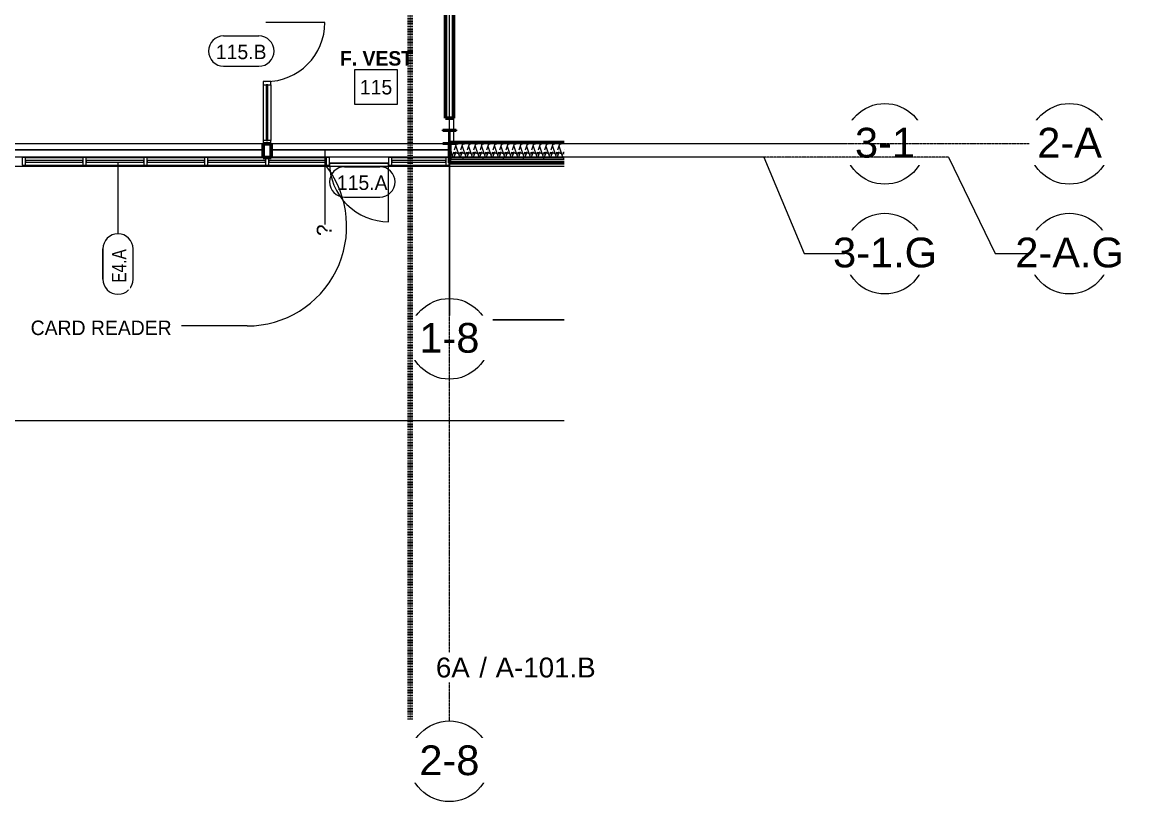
# Model space of a CAD drawing. Header units: inches. Extents: x 21592 to 24810, y -23179 to -20467.
# Drawn here: x 23990 to 24656, y -23179 to -22715 of the extents above; entities that cross this region are included whole.
import ezdxf

# ---------------------------------------------------------------- set-up
doc = ezdxf.new("R2010")
doc.units = ezdxf.units.IN
doc.header["$MEASUREMENT"] = 0
doc.linetypes.add('Dash', pattern=[0.25, 0.125, -0.125])
doc.linetypes.add('Grid Line 1_2_', pattern=[0.875, 0.5, -0.125, 0.125, -0.125])
for name, color, linetype, lineweight in [('A-ANNO-MATC', 214, 'Dash', 140), ('A-AREA', 32, 'Continuous', 9), ('A-AREA-IDEN', 2, 'Continuous', 9), ('A-DOOR', 31, 'Continuous', 13), ('A-DOOR-IDEN', 31, 'Continuous', 9), ('A-FLOR', 192, 'Continuous', 13), ('A-FLOR-IDEN', 11, 'Continuous', 9), ('A-GLAZ-CURT', 52, 'Continuous', 9), ('A-GLAZ-CWMG', 51, 'Continuous', 9), ('A-WALL', 113, 'Continuous', 13), ('A-WALL-IDEN', 211, 'Continuous', 9), ('A-WALL-PATT', 111, 'Continuous', 50), ('C-TOPO', 7, 'Continuous', 9), ('Conc', 7, 'Continuous', 20), ('G-ANNO-SYMB', 111, 'Continuous', 9), ('G-ANNO-TEXT', 231, 'Continuous', 9), ('I-WALL', 2, 'Continuous', 13), ('L-SITE-WALL', 31, 'Continuous', 13), ('S-COLS', 52, 'Continuous', 9), ('S-GRID', 1, 'Continuous', 9), ('S-GRID-IDEN', 1, 'Continuous', 9)]:
    doc.layers.add(name, color=color, linetype=linetype, lineweight=lineweight)
doc.styles.add('Arial', font='arial.ttf', dxfattribs={"height": 17.703593})
doc.styles.add('Arial_1', font='arial.ttf', dxfattribs={"height": 8.851796})
doc.styles.add('Arial_2', font='arial.ttf', dxfattribs={"height": 0.122942})
doc.styles.add('Arial_3', font='arial.ttf', dxfattribs={"height": 11.802395})
doc.styles.add('Century Gothic', font='GOTHIC.TTF', dxfattribs={"height": 8.622671})
doc.styles.add('Century Gothic_1', font='GOTHIC.TTF', dxfattribs={"width": 0.8, "height": 8.622671})
doc.styles.add('Century Gothic_B', font='GOTHICB.TTF', dxfattribs={"height": 8.616719})

# ---------------------------------------------------------------- blocks, each defined once
blk = doc.blocks.new('Struct_Xcel_Sports Complex_rvt-1-Enlarged First Floor Plan _West_')
at = {"layer": 'A-FLOR', "color": 10}
for p, q in [((24132.95, -22790.8), (23954.27, -22790.8)), ((24244.02, -22790.8), (24137.7, -22790.8))]:
    blk.add_line(p, q, dxfattribs=at)
at = {"layer": 'L-SITE-WALL', "color": 10}
for p, q in [((23954.27, -22790.8), (24132.95, -22790.8)), ((24137.7, -22790.8), (24244.02, -22790.8)), ((24207.7, -22798.8), (24172.52, -22798.8)), ((24312.23, -22798.8), (24243.77, -22798.8))]:
    blk.add_line(p, q, dxfattribs=at)
blk = doc.blocks.new('W-Wide Flange-Column - B2_E-V4-Enlarged First Floor Plan _West_')
at = {"layer": 'S-COLS'}
h = blk.add_hatch(dxfattribs=at)
h.set_pattern_fill('FP_5', color=256, style=0, pattern_type=2)
h.set_pattern_definition([(225, (24243.89, -22783.178), (9.503515, -9.503515), []), (225, (24243.89, -22797.578), (9.503515, -9.503515), [])])
h.paths.add_polyline_path([(4, 4.13), (-4, 4.13), (-4, 3.69), (-0.84, 3.69), (-0.35, 3.49), (-0.14, 3), (-0.14, -3), (-0.35, -3.49), (-0.84, -3.69), (-4, -3.69), (-4, -4.12), (4, -4.12), (4, -3.69), (0.84, -3.69), (0.35, -3.49), (0.14, -3), (0.14, 3), (0.35, 3.49), (0.84, 3.69), (4, 3.69)], flags=0)
at = {"layer": 'S-COLS', "lineweight": 30}
for p, q in [((4, 4.13), (-4, 4.13)), ((-4, 4.13), (-4, 3.69)), ((-4, 3.69), (-0.84, 3.69)), ((-0.14, 3), (-0.14, -3)), ((0.14, -3), (0.14, 3)), ((0.84, 3.69), (4, 3.69)), ((4, 3.69), (4, 4.13)), ((-0.84, -3.69), (-4, -3.69)), ((-4, -3.69), (-4, -4.12)), ((-4, -4.12), (4, -4.12)), ((4, -3.69), (0.84, -3.69)), ((4, -4.12), (4, -3.69))]:
    blk.add_line(p, q, dxfattribs=at)
for centre, start, end in [((-0.84, 3), 0, 90), ((0.84, 3), 90, 180), ((-0.84, -3), 270, 0), ((0.84, -3), 180, 270)]:
    blk.add_arc(centre, 0.691, start, end, dxfattribs=at)
blk = doc.blocks.new('System Panel - INSULATED LOW-E GLAZING _SEE ELEVATIONS FOR U-FACTOR_ SHGC_ _ LT_-1307209-Enlarged First Floor Plan _West_')
at = {"layer": 'A-GLAZ-CURT', "lineweight": 13}
for p, q in [((16.03125, -0.25), (-16.03125, -0.25)), ((-16.03125, -0.25), (-16.03125, -1.25)), ((-16.03125, -1.25), (16.03125, -1.25)), ((16.03125, -1.25), (16.03125, -0.25))]:
    blk.add_line(p, q, dxfattribs=at)
at = {"layer": 'A-GLAZ-CURT'}
for p, q in [((-16.03125, -1.25), (-16.03125, -0.25)), ((16.03125, -0.25), (-16.03125, -0.25)), ((-16.03125, -1.25), (16.03125, -1.25)), ((16.03125, -0.25), (16.03125, -1.25))]:
    blk.add_line(p, q, dxfattribs=at)
blk = doc.blocks.new('Door_Single_Storefront - one-1371399-Enlarged First Floor Plan _West_')
at = {"layer": 'A-DOOR'}
blk.add_line((-17.59375, 35.1875), (-17.59375, 0), dxfattribs=at)
blk.add_arc((-17.59375, 0), 35.1875, 360, 90, dxfattribs=at)
blk = doc.blocks.new('System Panel - INSULATED LOW-E GLAZING _SEE ELEVATIONS FOR U-FACTOR_ SHGC_ _ LT_-827433-Enlarged First Floor Plan _West_')
at = {"layer": 'A-GLAZ-CURT', "lineweight": 13}
for p, q in [((17.09375, -0.25), (-17.09375, -0.25)), ((-17.09375, -0.25), (-17.09375, -1.25)), ((-17.09375, -1.25), (17.09375, -1.25)), ((17.09375, -1.25), (17.09375, -0.25))]:
    blk.add_line(p, q, dxfattribs=at)
at = {"layer": 'A-GLAZ-CURT'}
for p, q in [((-17.09375, -1.25), (-17.09375, -0.25)), ((17.09375, -0.25), (-17.09375, -0.25)), ((-17.09375, -1.25), (17.09375, -1.25)), ((17.09375, -0.25), (17.09375, -1.25))]:
    blk.add_line(p, q, dxfattribs=at)
blk = doc.blocks.new('Rectangular Mullion - Exterior 2_ x 4_5_-1307206-Enlarged First Floor Plan _West_')
at = {"layer": 'A-GLAZ-CWMG'}
for p, q in [((24209.7, -22795.43), (24241.77, -22795.43)), ((24209.7, -22799.93), (24241.77, -22799.93))]:
    blk.add_line(p, q, dxfattribs=at)
blk = doc.blocks.new('Rectangular Mullion - Exterior 2_ x 4_5_-1146644-Enlarged First Floor Plan _West_')
at = {"layer": 'A-GLAZ-CWMG'}
for p, q in [((24137.7, -22795.43), (24170.52, -22795.43)), ((24136.33, -22799.93), (24170.52, -22799.93))]:
    blk.add_line(p, q, dxfattribs=at)
blk = doc.blocks.new('Rectangular Mullion - Exterior 2_ x 4_5_-769200-Enlarged First Floor Plan _West_')
at = {"layer": 'A-GLAZ-CWMG'}
for p, q in [((24100.14, -22795.43), (24132.95, -22795.43)), ((24100.14, -22799.93), (24134.33, -22799.93))]:
    blk.add_line(p, q, dxfattribs=at)
blk = doc.blocks.new('Rectangular Mullion - Exterior 2_ x 4_5_-1142342-Enlarged First Floor Plan _West_')
at = {"layer": 'A-GLAZ-CWMG', "lineweight": 20}
for p, q in [((0, 3), (-2, 3)), ((-2, 3), (-2, -1.5)), ((0, -1.5), (0, 3)), ((-2, -1.5), (0, -1.5))]:
    blk.add_line(p, q, dxfattribs=at)
blk = doc.blocks.new('Rectangular Mullion - Exterior 2_ x 4_5_-1115231-Enlarged First Floor Plan _West_')
at = {"layer": 'A-GLAZ-CWMG', "lineweight": 20}
for p, q in [((-1, 3), (1, 3)), ((-1, -1.5), (-1, 3)), ((1, 3), (1, -1.5)), ((1, -1.5), (-1, -1.5))]:
    blk.add_line(p, q, dxfattribs=at)
blk = doc.blocks.new('Rectangular Mullion - Exterior 2_ x 4_5_-V5-Enlarged First Floor Plan _West_')
at = {"layer": 'A-GLAZ-CWMG'}
for p, q in [((22206.33, -22795.43), (22240.52, -22795.43)), ((22206.33, -22799.93), (22240.52, -22799.93))]:
    blk.add_line(p, q, dxfattribs=at)
blk = doc.blocks.new('System Panel - INSULATED LOW-E GLAZING _SEE ELEVATIONS FOR U-FACTOR_ SHGC_ _ LT_-1142335-Enlarged First Floor Plan _West_')
at = {"layer": 'A-GLAZ-CURT', "lineweight": 13}
for p, q in [((16.53125, -0.25), (-16.53125, -0.25)), ((-16.53125, -0.25), (-16.53125, -1.25)), ((-16.53125, -1.25), (16.53125, -1.25)), ((16.53125, -1.25), (16.53125, -0.25))]:
    blk.add_line(p, q, dxfattribs=at)
at = {"layer": 'A-GLAZ-CURT'}
for p, q in [((-16.53125, -1.25), (-16.53125, -0.25)), ((16.53125, -0.25), (-16.53125, -0.25)), ((-16.53125, -1.25), (16.53125, -1.25)), ((16.53125, -0.25), (16.53125, -1.25))]:
    blk.add_line(p, q, dxfattribs=at)
blk = doc.blocks.new('Rectangular Mullion - Exterior 2_ x 4_5_-1312638-Enlarged First Floor Plan _West_')
at = {"layer": 'A-GLAZ-CWMG'}
for p, q in [((24133.08, -22752.24), (24133.08, -22785.3)), ((24137.58, -22752.24), (24137.58, -22785.3))]:
    blk.add_line(p, q, dxfattribs=at)
blk = doc.blocks.new('Rectangular Mullion - Exterior 2_ x 4_5_-1142495-Enlarged First Floor Plan _West_')
at = {"layer": 'A-GLAZ-CWMG', "lineweight": 20}
for p, q in [((0, 3), (-2, 3)), ((-2, 3), (-2, -1.5)), ((0, -1.5), (0, 3)), ((-2, -1.5), (0, -1.5))]:
    blk.add_line(p, q, dxfattribs=at)
blk = doc.blocks.new('Grid - Grid Head - Circle-14747-Enlarged First Floor Plan _West_')
at = {"layer": 'S-GRID-IDEN'}
blk.add_circle((0, 0), 0.25, dxfattribs=at)
blk = doc.blocks.new('Door Tag - Door Tag-4658-Enlarged First Floor Plan _West_')
at = {"layer": 'A-DOOR-IDEN', "color": 153}
for p, q in [((-0.109375, 0.09375), (0.109375, 0.09375)), ((-0.109375, -0.09375), (0.109375, -0.09375))]:
    blk.add_line(p, q, dxfattribs=at)
for centre, start, end in [((-0.109375, 0), 90, 270), ((0.109375, 0), 270, 90)]:
    blk.add_arc(centre, 0.09375, start, end, dxfattribs=at)
blk = doc.blocks.new('View Reference - View Reference-80209-Enlarged First Floor Plan _West_')
at = {"layer": 'G-ANNO-SYMB', "insert": (0.0027, 0.0662), "char_height": 0.1229, "width": 0.057, "attachment_point": 2, "line_spacing_factor": 0.938532, "style": 'Arial_2', "bg_fill": 3, "box_fill_scale": 1.25, "bg_fill_color": 0, "bg_fill_transparency": 0}
blk.add_mtext('/', dxfattribs=at)
blk = doc.blocks.new('Wall Tag - 1_4_-1369832-Enlarged First Floor Plan _West_')
at = {"layer": 'A-WALL-IDEN', "color": 153}
for p, q in [((-0.0822, 0.0968), (0.1053, 0.0968)), ((0.1053, 0.0968), (-0.0822, 0.0968)), ((-0.0822, -0.0907), (0.1053, -0.0907)), ((-0.0822, -0.0907), (0.1053, -0.0907))]:
    blk.add_line(p, q, dxfattribs=at)
for centre, start, end in [((-0.0822, 0.0031), 90, 270), ((-0.0822, 0.0031), 90, 270), ((0.1053, 0.0031), 270, 90), ((0.1053, 0.0031), 270, 90)]:
    blk.add_arc(centre, 0.0937, start, end, dxfattribs=at)

msp = doc.modelspace()

# ---------------------------------------------------------------- hatches: boundary and pattern name
at = {"layer": 'A-WALL-PATT', "lineweight": 9}
h = msp.add_hatch(dxfattribs=at)
h.set_pattern_fill('FP_10', color=256, style=0, pattern_type=2)
h.set_pattern_definition([(0, (0, 0), (30.72, 7.68), [1.267, -21.773, 1.267, -21.773, -122.88]), (0, (0, 0), (30.72, 7.68), [-46.08, 1.267, -44.813, 1.267, -21.773, -53.76]), (0, (0, 0), (30.72, 7.68), [-115.2, 1.267, -14.093, 1.267, -37.133]), (120, (11.52, 3.84), (-22.0110751, 22.7643004), [1.267, -21.773, 1.267, -21.773, -122.88]), (120, (11.52, 3.84), (-22.0110751, 22.7643004), [-46.08, 1.267, -44.813, 1.267, -21.773, -53.76]), (120, (11.52, 3.84), (-22.0110751, 22.7643004), [-115.2, 1.267, -14.093, 1.267, -37.133]), (240, (15.36, 19.2), (-8.7089249, -30.4443004), [1.267, -21.773, 1.267, -21.773, -122.88]), (240, (15.36, 19.2), (-8.7089249, -30.4443004), [-46.08, 1.267, -44.813, 1.267, -21.773, -53.76]), (240, (15.36, 19.2), (-8.7089249, -30.4443004), [-115.2, 1.267, -14.093, 1.267, -37.133])])
h.paths.add_polyline_path([(24245.64023, -22772.05281), (24246.26523, -22772.05281), (24246.26523, -22685.30281), (24245.64023, -22685.30281), (24245.64023, -22771.42781)], flags=0)
h = msp.add_hatch(dxfattribs=at)
h.set_pattern_fill('FP_7', color=256, style=0, pattern_type=2)
h.set_pattern_definition([(161.57, (0.48, 0.48), (-3.839953776, -1.544e-05), [0, -27.322, 3.034, 0]), (18.43, (-0.48, 0.48), (-3.839953776, 1.544e-05), [0, -27.322, 3.034, 0]), (108.43, (0.48, 0.48), (1.919622, -9.60052459), [9.106, -21.25]), (71.57, (-0.48, 0.48), (1.919622, 9.60052459), [9.106, -21.25])])
h.paths.add_polyline_path([(24244.76523, -22795.30281), (24312.22509, -22795.30281), (24312.22509, -22787.30281), (24244.76523, -22787.30281)], flags=0)
h = msp.add_hatch(dxfattribs=at)
h.set_pattern_fill('FP_9', color=256, style=0, pattern_type=2)
h.set_pattern_definition([(0, (0, 0), (0, 12), []), (90, (0, 0), (-12, 7e-16), [])])
h.paths.add_polyline_path([(24244.76523, -22796.80281), (24312.22509, -22796.80281), (24312.22509, -22795.80281), (24244.76523, -22795.80281)], flags=0)

# ---------------------------------------------------------------- linework, layer by layer
at = {"layer": 'A-AREA'}
for p, q in [((24246.26523, -22772.05281), (24246.26523, -22779.05281)), ((24246.26523, -22779.4864), (24246.26523, -22786.55281))]:
    msp.add_line(p, q, dxfattribs=at)
at = {"layer": 'A-AREA-IDEN', "flags": 128}
msp.add_lwpolyline([(24187.37757, -22743.18222), (24187.37757, -22763.75365), (24213.08757, -22763.75365), (24213.08757, -22743.18222)], close=True, dxfattribs=at)
at = {"layer": 'A-FLOR-IDEN', "color": 153}
msp.add_line((24169.76523, -22790.80281), (24169.68872, -22835.27299), dxfattribs=at)
at = {"layer": 'A-WALL'}
for p, q in [((24245.64023, -22367.42781), (24245.64023, -22771.42781)), ((24242.14023, -22687.05281), (24242.14023, -22771.42781)), ((24242.14023, -22771.42781), (24245.64023, -22771.42781)), ((24133.57773, -22787.30281), (24133.57773, -22794.80281)), ((24137.07773, -22787.30281), (24137.07773, -22794.80281)), ((24244.76523, -22787.30281), (24244.76523, -22796.80281)), ((24312.22509, -22787.30281), (24247.89023, -22787.30281)), ((24133.57773, -22794.80281), (24137.07773, -22794.80281)), ((24312.22509, -22796.80281), (24244.01523, -22796.80281)), ((24312.22509, -22798.30281), (24244.01523, -22798.30281)), ((24312.22509, -22795.30281), (24244.76523, -22795.30281)), ((24312.22509, -22795.80281), (24244.76523, -22795.80281))]:
    msp.add_line(p, q, dxfattribs=at)
at = {"layer": 'A-WALL', "lineweight": 50}
for p, q in [((24244.01523, -22787.30281), (24244.01523, -22798.61531)), ((24312.22509, -22786.55281), (24244.19009, -22786.55281)), ((24244.01523, -22798.61531), (24312.22509, -22798.61531))]:
    msp.add_line(p, q, dxfattribs=at)
at = {"layer": 'A-WALL-IDEN', "color": 153}
msp.add_line((24046.59827, -22798.42781), (24046.59827, -22840.82313), dxfattribs=at)
at = {"layer": 'C-TOPO'}
for p, q in [((24172.51523, -22798.80322), (24207.70273, -22798.80322)), ((24207.70273, -22798.80322), (24172.51523, -22798.80322)), ((24243.76523, -22798.80322), (24244.01514, -22798.80322)), ((24244.01514, -22798.80322), (24243.76523, -22798.80322)), ((24244.01514, -22798.80322), (24244.01514, -22892.06689)), ((24244.01514, -22892.06689), (24244.01514, -22798.80322)), ((24244.01514, -22892.06689), (24312.22509, -22892.06689)), ((24312.22509, -22892.06689), (24244.01514, -22892.06689)), ((24312.22509, -22952.06689), (23703.90381, -22952.06689)), ((24312.22509, -22952.06689), (23703.90381, -22952.06689))]:
    msp.add_line(p, q, dxfattribs=at)
at = {"layer": 'Conc'}
for p, q in [((24244.01523, -22892.06748), (24244.01523, -22799.42781)), ((24244.01523, -22892.06748), (24312.22509, -22892.06748)), ((24312.22509, -22952.06748), (23703.90309, -22952.06748))]:
    msp.add_line(p, q, dxfattribs=at)
at = {"layer": 'G-ANNO-TEXT', "color": 145}
msp.add_line((24123.43602, -22895.64849), (24084.48182, -22895.64849), dxfattribs=at)
msp.add_arc((24123.43602, -22836.35411), 59.29438, 270, 36.94583438, dxfattribs=at)
at = {"layer": 'I-WALL', "lineweight": 50}
for p, q in [((24246.26523, -22772.05281), (24246.26523, -22366.80281)), ((24241.51523, -22687.67781), (24241.51523, -22772.05281)), ((24241.51523, -22772.05281), (24246.26523, -22772.05281)), ((24137.70273, -22787.30281), (24132.95273, -22787.30281)), ((24132.95273, -22787.30281), (24132.95273, -22795.42781)), ((24137.70273, -22795.42781), (24137.70273, -22787.30281)), ((24132.95273, -22795.42781), (24137.70273, -22795.42781))]:
    msp.add_line(p, q, dxfattribs=at)
at = {"layer": 'L-SITE-WALL'}
for p, q in [((24172.51523, -22798.80281), (24207.70273, -22798.80281)), ((24243.76523, -22798.80281), (24312.22509, -22798.80281)), ((24312.22509, -22800.80281), (22652.40428, -22800.80281))]:
    msp.add_line(p, q, dxfattribs=at)
at = {"layer": 'S-GRID', "linetype": 'Grid Line 1_2_'}
for p, q in [((24243.89023, -22879.30281), (24243.89023, -20713.12653)), ((24431.10753, -22795.30281), (21705.56096, -22795.30281))]:
    msp.add_line(p, q, dxfattribs=at)
at = {"layer": 'S-GRID'}
msp.add_line((24431.10753, -22795.30281), (24455.10753, -22852.62351), dxfattribs=at)

# ---------------------------------------------------------------- block references
at = {"lineweight": 5}
msp.add_blockref('Struct_Xcel_Sports Complex_rvt-1-Enlarged First Floor Plan _West_', (0, 0), dxfattribs=at)
at = {"layer": 'A-DOOR'}
for p, rotation in [((24134.57773, -22732.64656), 270), ((24190.10898, -22798.42781), 180)]:
    msp.add_blockref('Door_Single_Storefront - one-1371399-Enlarged First Floor Plan _West_', p, dxfattribs=dict(at, rotation=rotation))
at = {"layer": 'A-DOOR-IDEN', "color": 153, "xscale": 95.99999999999994, "yscale": 95.99999999999994, "zscale": 95.99999999999994}
for p in [(24120.00132, -22732.13385), (24192.03231, -22809.94788)]:
    msp.add_blockref('Door Tag - Door Tag-4658-Enlarged First Floor Plan _West_', p, dxfattribs=at)
at = {"layer": 'A-GLAZ-CURT'}
for name, p, rotation in [('System Panel - INSULATED LOW-E GLAZING _SEE ELEVATIONS FOR U-FACTOR_ SHGC_ _ LT_-1142335-Enlarged First Floor Plan _West_', (24134.57773, -22768.77156), 90), ('System Panel - INSULATED LOW-E GLAZING _SEE ELEVATIONS FOR U-FACTOR_ SHGC_ _ LT_-827433-Enlarged First Floor Plan _West_', (24008.67148, -22798.42781), 180), ('System Panel - INSULATED LOW-E GLAZING _SEE ELEVATIONS FOR U-FACTOR_ SHGC_ _ LT_-827433-Enlarged First Floor Plan _West_', (24044.85898, -22798.42781), 180), ('System Panel - INSULATED LOW-E GLAZING _SEE ELEVATIONS FOR U-FACTOR_ SHGC_ _ LT_-827433-Enlarged First Floor Plan _West_', (24081.04648, -22798.42781), 180), ('System Panel - INSULATED LOW-E GLAZING _SEE ELEVATIONS FOR U-FACTOR_ SHGC_ _ LT_-827433-Enlarged First Floor Plan _West_', (24117.23398, -22798.42781), 180), ('System Panel - INSULATED LOW-E GLAZING _SEE ELEVATIONS FOR U-FACTOR_ SHGC_ _ LT_-827433-Enlarged First Floor Plan _West_', (24153.42148, -22798.42781), 180), ('System Panel - INSULATED LOW-E GLAZING _SEE ELEVATIONS FOR U-FACTOR_ SHGC_ _ LT_-1307209-Enlarged First Floor Plan _West_', (24225.73398, -22798.42781), 180)]:
    msp.add_blockref(name, p, dxfattribs=dict(at, rotation=rotation))
at = {"layer": 'A-GLAZ-CWMG', "extrusion": (0, 0, -1), "rotation": 90}
msp.add_blockref('Rectangular Mullion - Exterior 2_ x 4_5_-1115231-Enlarged First Floor Plan _West_', (-24134.57773, -22751.24031), dxfattribs=at)
at = {"layer": 'A-GLAZ-CWMG'}
for name, p in [('Rectangular Mullion - Exterior 2_ x 4_5_-1312638-Enlarged First Floor Plan _West_', (0, 0)), ('Rectangular Mullion - Exterior 2_ x 4_5_-V5-Enlarged First Floor Plan _West_', (1785.25, 0)), ('Rectangular Mullion - Exterior 2_ x 4_5_-V5-Enlarged First Floor Plan _West_', (1821.4375, 0)), ('Rectangular Mullion - Exterior 2_ x 4_5_-V5-Enlarged First Floor Plan _West_', (1857.625, 0)), ('Rectangular Mullion - Exterior 2_ x 4_5_-769200-Enlarged First Floor Plan _West_', (0, 0)), ('Rectangular Mullion - Exterior 2_ x 4_5_-1146644-Enlarged First Floor Plan _West_', (0, 0)), ('Rectangular Mullion - Exterior 2_ x 4_5_-1307206-Enlarged First Floor Plan _West_', (0, 0)), ('Rectangular Mullion - Exterior 2_ x 4_5_-1142342-Enlarged First Floor Plan _West_', (24243.76523, -22798.42781))]:
    msp.add_blockref(name, p, dxfattribs=at)
at = {"layer": 'A-GLAZ-CWMG', "rotation": 270}
msp.add_blockref('Rectangular Mullion - Exterior 2_ x 4_5_-1142495-Enlarged First Floor Plan _West_', (24134.57773, -22787.30281), dxfattribs=at)
at = {"layer": 'A-GLAZ-CWMG', "extrusion": (0, 0, -1)}
for p in [(-23990.57773, -22798.42781), (-24026.76523, -22798.42781), (-24062.95273, -22798.42781), (-24099.14023, -22798.42781), (-24135.32773, -22798.42781), (-24171.51523, -22798.42781), (-24208.70273, -22798.42781)]:
    msp.add_blockref('Rectangular Mullion - Exterior 2_ x 4_5_-1115231-Enlarged First Floor Plan _West_', p, dxfattribs=at)
at = {"layer": 'A-WALL-IDEN', "color": 153, "xscale": 95.99999999999994, "yscale": 95.99999999999994, "zscale": 95.99999999999994, "rotation": 89.99999999999991}
msp.add_blockref('Wall Tag - 1_4_-1369832-Enlarged First Floor Plan _West_', (24046.89198, -22859.92781), dxfattribs=at)
at = {"layer": 'G-ANNO-SYMB', "xscale": 95.99999999999994, "yscale": 95.99999999999994, "zscale": 95.99999999999994}
msp.add_blockref('View Reference - View Reference-80209-Enlarged First Floor Plan _West_', (24263.71076, -23099.30096), dxfattribs=at)
at = {"layer": 'S-COLS', "rotation": 180}
msp.add_blockref('W-Wide Flange-Column - B2_E-V4-Enlarged First Floor Plan _West_', (24243.89023, -22783.17781), dxfattribs=at)
at = {"layer": 'S-GRID-IDEN', "xscale": 95.99999999999994, "yscale": 95.99999999999994, "zscale": 95.99999999999994}
for p, rotation in [((24503.10753, -22787.30281), 89.99999999999984), ((24612.97484, -22787.30281), 89.99999999999979), ((24503.10753, -22852.62351), 89.99999999999984), ((24612.97484, -22852.62351), 89.99999999999979)]:
    msp.add_blockref('Grid - Grid Head - Circle-14747-Enlarged First Floor Plan _West_', p, dxfattribs=dict(at, rotation=rotation))
for p in [(24243.89023, -22903.30281), (24243.89023, -23154.6211)]:
    msp.add_blockref('Grid - Grid Head - Circle-14747-Enlarged First Floor Plan _West_', p, dxfattribs=at)

# ---------------------------------------------------------------- texts
at = {"layer": 'A-AREA-IDEN', "attachment_point": 2}
for s, insert, char_height, width, line_spacing_factor, style in [('F. VEST', (24200.5186, -22732.15834), 8.616719, 45.9, 0.984796, 'Century Gothic_B'), ('115', (24200.23257, -22749.27383), 8.622671, 23.652, 0.984117, 'Century Gothic')]:
    msp.add_mtext(s, dxfattribs=dict(at, insert=insert, char_height=char_height, width=width, line_spacing_factor=line_spacing_factor, style=style))
at = {"layer": 'A-DOOR-IDEN', "char_height": 8.622671, "attachment_point": 2, "line_spacing_factor": 0.984117, "style": 'Century Gothic'}
for s, insert, width in [('115.B', (24119.95999, -22728.30254), 35.64), ('115.A', (24191.99099, -22806.11657), 38.124)]:
    msp.add_mtext(s, dxfattribs=dict(at, insert=insert, width=width))
at = {"layer": 'A-FLOR-IDEN', "insert": (24164.92154, -22838.69299), "char_height": 8.8518, "width": 8.208, "attachment_point": 2, "rotation": 90, "line_spacing_factor": 0.938532, "style": 'Arial_1'}
msp.add_mtext('?', dxfattribs=at)
at = {"layer": 'G-ANNO-TEXT', "color": 145, "insert": (23994.63182, -22892.44011), "char_height": 8.6226708, "width": 98.604, "attachment_point": 1, "line_spacing_factor": 0.984117, "style": 'Century Gothic'}
msp.add_mtext('CARD READER', dxfattribs=at)

# ---------------------------------------------------------------- next in the draw order: texts
at = {"layer": 'A-WALL-IDEN', "insert": (24042.95764, -22859.95667), "char_height": 8.622671, "width": 23.76, "attachment_point": 2, "rotation": 90, "line_spacing_factor": 0.984117, "style": 'Century Gothic_1', "bg_fill": 3, "box_fill_scale": 1.25, "bg_fill_color": 0, "bg_fill_transparency": 0}
msp.add_mtext('E4.A', dxfattribs=at)
at = {"layer": 'G-ANNO-SYMB', "insert": (24271.39083, -23092.94503), "char_height": 11.802395, "width": 70.992, "attachment_point": 1, "line_spacing_factor": 0.938532, "style": 'Arial_3', "bg_fill": 3, "box_fill_scale": 1.25, "bg_fill_color": 0, "bg_fill_transparency": 0}
msp.add_mtext('A-101.B', dxfattribs=at)
at = {"layer": 'S-GRID-IDEN', "char_height": 17.703593, "attachment_point": 2, "line_spacing_factor": 0.938532, "style": 'Arial', "bg_fill": 3, "box_fill_scale": 1.25, "bg_fill_color": 0, "bg_fill_transparency": 0}
for s, insert, width in [('3-1', (24503.20502, -22777.77306), 42.552), ('2-A', (24613.07233, -22777.77306), 45.792), ('3-1.G', (24503.20502, -22843.09377), 73.656), ('2-A.G', (24613.07233, -22843.09377), 76.896), ('1-8', (24243.88561, -22893.86594), 42.552), ('2-8', (24243.88561, -23145.18424), 42.552)]:
    msp.add_mtext(s, dxfattribs=dict(at, insert=insert, width=width))

# ---------------------------------------------------------------- next in the draw order: linework, layer by layer
at = {"layer": 'A-ANNO-MATC', "color": 163}
msp.add_line((24220.4473, -20466.80665), (24220.4473, -23129.8711), dxfattribs=at)
at = {"layer": 'S-GRID', "linetype": 'Grid Line 1_2_'}
for p, q in [((24243.89023, -23130.6211), (24243.89023, -20902.42781)), ((24479.10753, -22787.30281), (21657.56096, -22787.30281)), ((24588.97484, -22787.30281), (21790.20666, -22787.30281)), ((24540.97484, -22795.30281), (21852.86259, -22795.30281))]:
    msp.add_line(p, q, dxfattribs=at)
at = {"layer": 'S-GRID'}
for p, q in [((24540.97484, -22795.30281), (24568.84871, -22852.62351)), ((24455.10753, -22852.62351), (24479.10753, -22852.62351)), ((24568.84871, -22852.62351), (24588.97484, -22852.62351))]:
    msp.add_line(p, q, dxfattribs=at)

# ---------------------------------------------------------------- next in the draw order: texts
at = {"layer": 'G-ANNO-SYMB', "insert": (24256.03245, -23092.94357), "char_height": 11.802395, "width": 24.048, "attachment_point": 3, "line_spacing_factor": 0.938532, "style": 'Arial_3', "bg_fill": 3, "box_fill_scale": 1.25, "bg_fill_color": 0, "bg_fill_transparency": 0}
msp.add_mtext('6A', dxfattribs=at)

doc.saveas('drawing.dxf')
